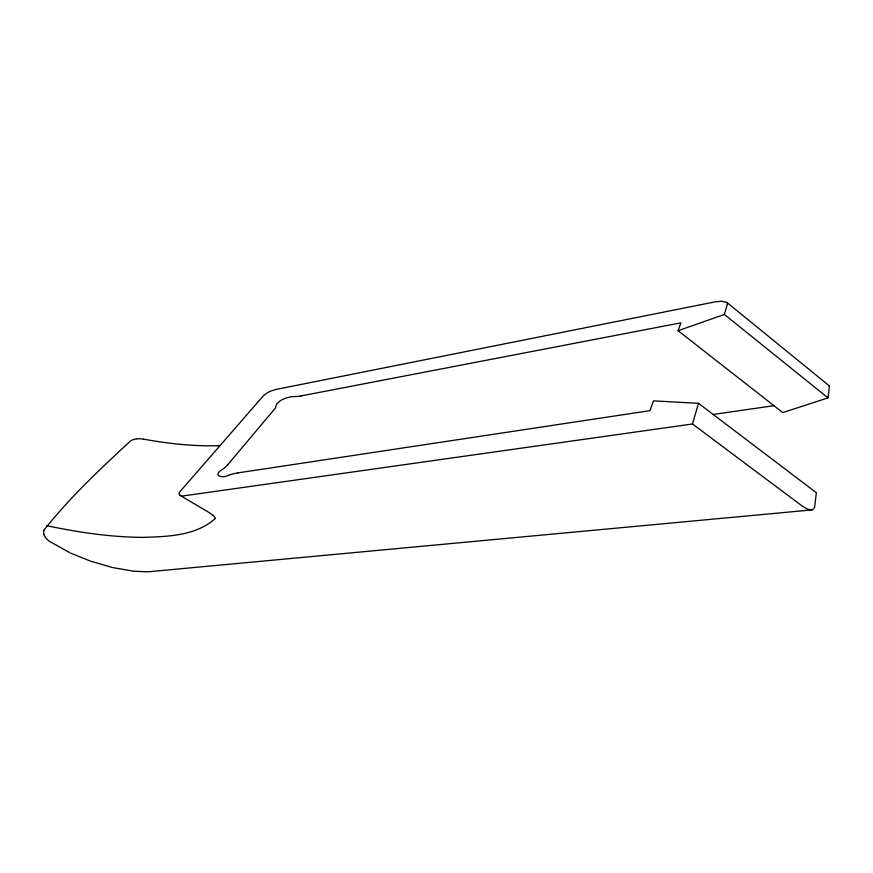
<?xml version="1.0" encoding="UTF-8"?>
<svg xmlns="http://www.w3.org/2000/svg" width="873" height="873" viewBox="0 0 873 873"><rect width="100%" height="100%" fill="white"/><g stroke="black" fill="none" stroke-linecap="round" stroke-linejoin="round"><path stroke-width="1.31" d="M301.054 395.916L680.885 322.835L678.114 330.703L782.775 412.602L827.986 397.87L829.339 386.794A4.736 2.543 12.7 0 0 829.001 385.626M43.879 530.413L43.759 530.97A25.623 13.772 12.7 0 0 43.672 532.912L43.901 534.221M43.934 530.217C69.36 497.916 100.1 469.074 130.372 441.094A16.205 8.708 12.7 0 1 135.762 438.999L136.734 438.89M829.012 385.626L726.805 302.407L721.262 301.229L714.452 301.993L276.206 389.402L270.772 391.082A44.938 24.138 12.7 0 0 267.967 392.403L263.559 395.6L180.242 491.335C176.706 494.522 181.791 496.955 184.716 495.711L692.475 423.983L698.498 403.326L653.451 400.86L650.014 410.648L237.914 472.893M678.114 330.703L724.383 314.466L727.384 304.153M227.689 464.785L274.722 408.837A31.472 16.914 12.7 0 0 275.322 408.062L276.916 403.577L280.659 400.521A44.217 23.757 12.7 0 1 285.493 398.23L290.818 396.757L298.064 396.386A33.927 18.224 12.7 0 0 301.054 395.916M215.38 518.431C195.999 535.935 167.769 536.589 143.074 537.364C110.609 537.211 78.363 532.312 46.64 525.688M228.53 475.272C222.91 478.579 212.084 475.894 221.84 469.805A64.373 34.582 12.7 0 0 227.744 464.807M713.176 414.457L773.925 405.683M811.563 509.941L151.738 571.466A50.82 27.303 12.7 0 1 145.944 571.76L133.569 571.16M137.236 438.835L137.705 438.803A14.896 7.999 12.7 0 1 143.674 439.174M220.04 445.612C194.472 446.572 168.904 443.724 143.772 439.184M132.86 571.084L112.661 567.559M111.897 567.385L90.945 561.274M90.028 560.946L70.899 553.231M69.807 552.718L49.696 541.467A18.802 10.105 12.7 0 1 46.04 538.226L45.571 537.626A19.817 10.651 12.7 0 1 45.08 536.917L43.977 534.505M179.914 495.297L208.167 511.96A28.831 15.496 12.7 0 1 211.19 513.935L211.452 514.132A22.884 12.298 12.7 0 1 212.346 514.841L212.859 515.277M692.475 423.983L802.778 506.46L807.383 509.057L811.268 509.952A3.688 1.975 12.7 0 0 812.577 509.756L814.553 507.486L816.364 492.732L698.498 403.326M724.383 314.466L827.986 397.87M213.088 515.485L213.307 515.692A14.623 7.857 12.7 0 1 215.064 517.776L215.053 517.798M726.827 302.396A3.012 1.615 12.7 0 1 727.427 303.422A5.598 3.012 12.7 0 1 727.384 304.153M228.584 475.316A53.646 28.82 12.7 0 1 237.882 472.85"/></g></svg>
